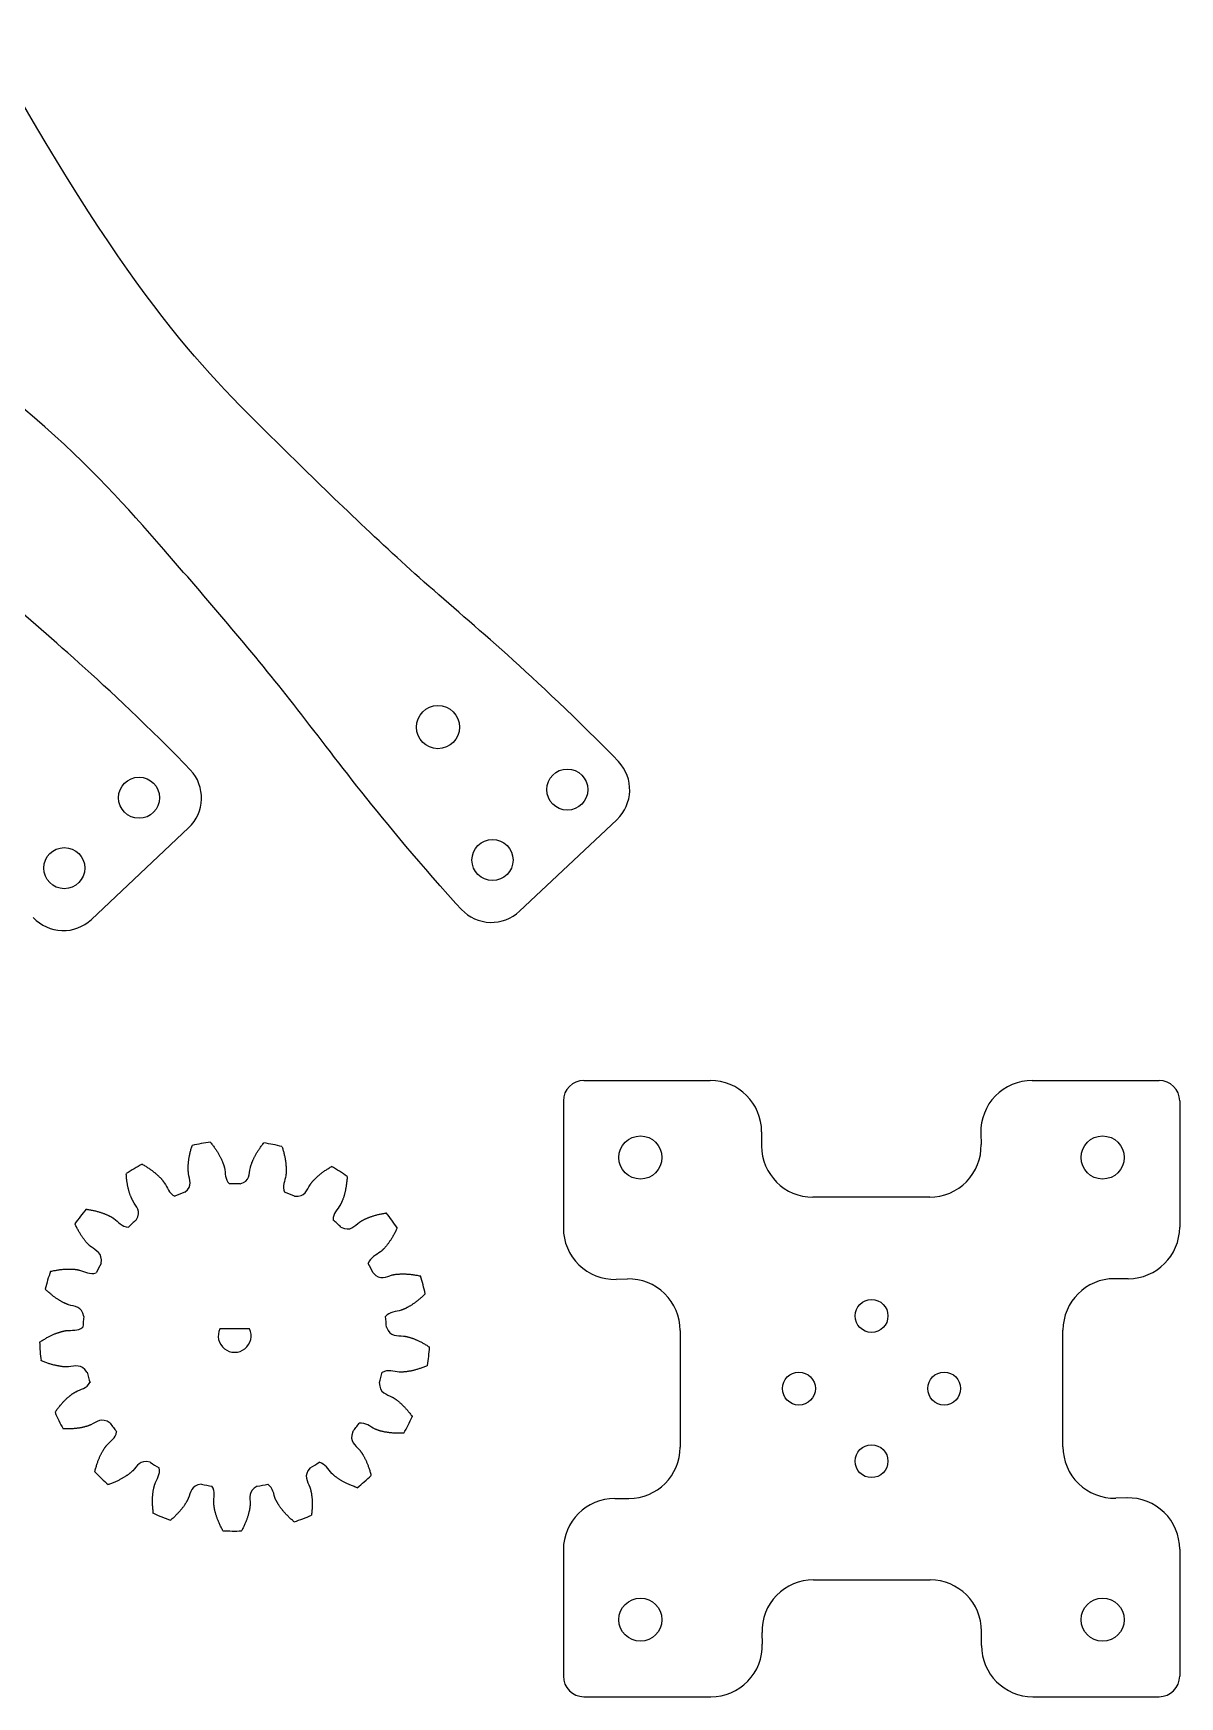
# Model space of a CAD drawing. Header units: millimetres. Extents: x -30 to 306, y -14 to 353.
# Drawn here: x 128.2 to 239.8, y -14.4 to 147.5 of the extents above; entities that cross this region are included whole.
import ezdxf

# ---------------------------------------------------------------- set-up
doc = ezdxf.new("R2010")
doc.units = ezdxf.units.MM

msp = doc.modelspace()

# ---------------------------------------------------------------- linework, layer by layer
at = {"color": 7, "linetype": 'Continuous', "lineweight": 25}
for p, q in [((143.52, 75.8), (142.96, 76.4)), ((185.21, 76.6), (184.65, 77.2)), ((133.89, 61.24), (143.35, 70.15)), ((175.57, 62.03), (185.04, 70.94)), ((169.92, 62.21), (169.36, 62.8)), ((181.84, 45.56), (194.14, 45.56)), ((225.48, 45.56), (237.84, 45.56)), ((179.84, 43.56), (179.84, 31.19)), ((239.84, 43.56), (239.84, 31.26)), ((199.14, 40.56), (199.14, 39.19)), ((220.48, 40.43), (220.51, 39.32)), ((215.51, 34.19), (204.14, 34.19)), ((184.97, 26.2), (186.08, 26.23)), ((234.84, 26.26), (233.48, 26.26)), ((149.28, 21.39), (146.4, 21.39)), ((191.21, 21.23), (191.21, 9.86)), ((228.48, 9.89), (228.48, 21.26)), ((234.72, 4.92), (233.61, 4.89)), ((184.84, 4.86), (186.21, 4.86)), ((179.84, -0.14), (179.84, -12.44)), ((239.84, -0.08), (239.84, -12.44)), ((204.18, -3.07), (215.55, -3.07)), ((220.55, -9.44), (220.55, -8.07)), ((199.21, -9.31), (199.18, -8.2)), ((181.84, -14.44), (194.21, -14.44)), ((225.55, -14.44), (237.84, -14.44))]:
    msp.add_line(p, q, dxfattribs=at)
for centre, radius in [((167.63, 79.96), 2.1), ((138.53, 73.08), 2), ((180.22, 73.88), 2), ((131.25, 66.23), 2), ((172.94, 67.02), 2), ((187.34, 38.06), 2.1), ((232.34, 38.06), 2.1), ((209.84, 22.63), 1.6), ((202.77, 15.56), 1.6), ((216.91, 15.56), 1.6), ((209.84, 8.49), 1.6), ((187.34, -6.94), 2.1), ((232.34, -6.94), 2.1)]:
    msp.add_circle(centre, radius, dxfattribs=at)
for centre, radius, start, end in [((182.3, 73.86), 4, 313.2643, 43.2643), ((140.61, 73.06), 4, 313.2643, 43.2643), ((172.83, 64.95), 4, 223.2643, 313.2643), ((131.15, 64.15), 4, 223.2643, 313.2643), ((181.84, 43.56), 2, 90, 180), ((194.14, 40.56), 5, 0, 90), ((225.48, 40.56), 5, 90, 181.4786), ((237.84, 43.56), 2, 0, 90), ((147.84, 20.69), 19, 97.1515, 102.5789), ((147.84, 20.69), 19, 75.975, 81.4025), ((204.14, 39.19), 5, 180, 270), ((215.51, 39.19), 5, 270, 1.4786), ((147.84, 20.69), 19, 118.328, 123.7554), ((147.84, 20.69), 19, 54.7986, 60.226), ((147.84, 20.69), 14.8, 109.1627, 113.1903), ((147.84, 20.69), 14.8, 87.9862, 92.0138), ((147.84, 20.69), 14.8, 66.8097, 70.8373), ((147.84, 20.69), 19, 139.5044, 144.9319), ((147.84, 20.69), 19, 33.6221, 39.0495), ((147.84, 20.69), 14.8, 130.3391, 134.3668), ((147.84, 20.69), 14.8, 45.6332, 49.6609), ((184.84, 31.19), 5, 180, 271.4786), ((234.84, 31.26), 5, 270, 0), ((147.84, 20.69), 14.8, 151.5156, 155.5432), ((147.84, 20.69), 14.8, 24.4568, 28.4844), ((147.84, 20.69), 19, 160.6809, 166.1084), ((147.84, 20.69), 19, 12.4456, 17.8731), ((186.21, 21.23), 5, 0, 91.4786), ((233.48, 21.26), 5, 90, 180), ((147.84, 20.69), 14.8, 172.6921, 176.7197), ((147.84, 20.69), 1.6, 154.0555, 25.9445), ((147.84, 20.69), 14.8, 3.2803, 7.3079), ((147.84, 20.69), 19, 181.8574, 187.2848), ((147.84, 20.69), 19, 351.2692, 356.6966), ((147.84, 20.69), 14.8, 193.8685, 197.8962), ((147.84, 20.69), 14.8, 342.1038, 346.1315), ((147.84, 20.69), 19, 203.0339, 208.4613), ((147.84, 20.69), 14.8, 215.045, 219.0726), ((147.84, 20.69), 14.8, 320.9274, 324.955), ((147.84, 20.69), 19, 330.0927, 335.5201), ((186.21, 9.86), 5, 270, 0), ((233.48, 9.89), 5, 180, 271.4786), ((147.84, 20.69), 14.8, 236.2215, 240.2491), ((147.84, 20.69), 14.8, 299.7509, 303.7785), ((147.84, 20.69), 19, 224.2103, 229.6378), ((147.84, 20.69), 19, 308.9162, 314.3436), ((147.84, 20.69), 14.8, 257.398, 261.4256), ((147.84, 20.69), 14.8, 278.5744, 282.602), ((234.84, -0.08), 5, 0, 91.4786), ((147.84, 20.69), 19, 245.3868, 250.8142), ((184.84, -0.14), 5, 90, 180), ((147.84, 20.69), 19, 266.5633, 271.9907), ((147.84, 20.69), 19, 287.7397, 293.1672), ((204.18, -8.07), 5, 90, 181.4786), ((215.55, -8.07), 5, 0, 90), ((194.21, -9.44), 5, 270, 1.4786), ((225.55, -9.44), 5, 180, 270), ((181.84, -12.44), 2, 180, 270), ((237.84, -12.44), 2, 270, 0)]:
    msp.add_arc(centre, radius, start, end, dxfattribs=at)
for points, knots in [([(184.65, 77.2), (175.81, 86.1), (166.52, 93.44), (148.07, 111.42), (137.29, 122.25), (123.34, 147.51)], [0, 0, 0, 0, 0.28749, 0.5464, 1, 1, 1, 1]), ([(142.96, 76.4), (134.13, 85.3), (124.84, 92.65), (106.38, 110.62), (95.6, 121.46), (81.65, 146.72)], [0, 0, 0, 0, 0.28749, 0.5464, 1, 1, 1, 1]), ([(169.36, 62.8), (161.01, 72.16), (154.24, 81.88), (137.41, 101.39), (127.25, 112.81), (102.88, 128.26)], [0, 0, 0, 0, 0.28749, 0.5464, 1, 1, 1, 1]), ([(142.98, 34.67), (143.81, 35.31), (143.43, 35.91), (143.34, 36.56), (143.33, 36.62), (143.33, 36.68), (143.32, 36.74), (143.32, 36.82), (143.31, 36.9), (143.31, 36.98), (143.31, 37.08), (143.31, 37.17), (143.32, 37.28), (143.33, 37.39), (143.33, 37.51), (143.35, 37.63), (143.36, 37.76), (143.38, 37.9), (143.4, 38.04), (143.43, 38.19), (143.46, 38.34), (143.5, 38.5), (143.54, 38.67), (143.58, 38.84), (143.63, 39.01), (143.67, 39.14), (143.7, 39.22), (143.7, 39.23)], [0, 0, 0, 0, 0.200836, 0.2059468, 0.2117389, 0.2182125, 0.2253675, 0.2332039, 0.2417218, 0.2509211, 0.2608018, 0.2713639, 0.2826075, 0.2945325, 0.307139, 0.3204268, 0.3343961, 0.3490468, 0.364379, 0.3803926, 0.3970876, 0.414464, 0.4325219, 0.4512612, 0.4706819, 0.490784, 0.4955055, 0.4955055, 0.4955055, 0.4955055]), ([(145.47, 39.54), (145.5, 39.51), (145.57, 39.42), (145.67, 39.29), (145.78, 39.15), (145.88, 39.01), (145.98, 38.87), (146.07, 38.73), (146.15, 38.6), (146.23, 38.47), (146.31, 38.35), (146.37, 38.23), (146.43, 38.11), (146.49, 38), (146.54, 37.89), (146.59, 37.79), (146.63, 37.7), (146.67, 37.6), (146.7, 37.52), (146.73, 37.44), (146.76, 37.36), (146.78, 37.29), (146.8, 37.23), (146.81, 37.17), (146.83, 37.12), (146.96, 36.54), (146.87, 35.94), (147.32, 35.48)], [0.5136791, 0.5136791, 0.5136791, 0.5136791, 0.5276248, 0.5479691, 0.5676237, 0.5865888, 0.6048641, 0.6224499, 0.6393459, 0.6555524, 0.6710692, 0.6858964, 0.700034, 0.7134819, 0.7262401, 0.7383088, 0.7496878, 0.7603771, 0.7703769, 0.779687, 0.7883074, 0.7962382, 0.8034794, 0.810031, 0.8158929, 0.8210652, 1, 1, 1, 1]), ([(148.36, 35.48), (149.37, 35.78), (149.23, 36.47), (149.38, 37.12), (149.39, 37.17), (149.41, 37.23), (149.43, 37.29), (149.45, 37.36), (149.48, 37.44), (149.51, 37.52), (149.54, 37.6), (149.58, 37.7), (149.62, 37.79), (149.66, 37.89), (149.72, 38), (149.77, 38.11), (149.83, 38.23), (149.9, 38.35), (149.97, 38.47), (150.05, 38.6), (150.13, 38.73), (150.23, 38.87), (150.32, 39.01), (150.42, 39.15), (150.53, 39.29), (150.62, 39.4), (150.67, 39.46), (150.68, 39.47)], [0, 0, 0, 0, 0.200836, 0.2059468, 0.2117389, 0.2182125, 0.2253675, 0.2332039, 0.2417218, 0.2509211, 0.2608018, 0.2713639, 0.2826075, 0.2945325, 0.307139, 0.3204268, 0.3343961, 0.3490468, 0.364379, 0.3803926, 0.3970876, 0.414464, 0.4325219, 0.4512612, 0.4706819, 0.490784, 0.4955055, 0.4955055, 0.4955055, 0.4955055]), ([(152.44, 39.12), (152.46, 39.08), (152.49, 38.98), (152.54, 38.82), (152.59, 38.65), (152.63, 38.48), (152.67, 38.31), (152.71, 38.15), (152.74, 38), (152.77, 37.85), (152.79, 37.71), (152.81, 37.57), (152.82, 37.44), (152.83, 37.32), (152.84, 37.2), (152.85, 37.09), (152.85, 36.98), (152.86, 36.88), (152.86, 36.79), (152.85, 36.71), (152.85, 36.63), (152.85, 36.55), (152.84, 36.49), (152.84, 36.43), (152.83, 36.37), (152.75, 35.79), (152.44, 35.26), (152.7, 34.67)], [0.5136791, 0.5136791, 0.5136791, 0.5136791, 0.5276248, 0.5479691, 0.5676237, 0.5865888, 0.6048641, 0.6224499, 0.6393459, 0.6555524, 0.6710692, 0.6858964, 0.700034, 0.7134819, 0.7262401, 0.7383088, 0.7496878, 0.7603771, 0.7703769, 0.779687, 0.7883074, 0.7962382, 0.8034794, 0.810031, 0.8158929, 0.8210652, 1, 1, 1, 1]), ([(138.82, 37.41), (138.86, 37.39), (138.95, 37.34), (139.1, 37.25), (139.25, 37.16), (139.4, 37.06), (139.54, 36.97), (139.67, 36.87), (139.8, 36.78), (139.92, 36.69), (140.03, 36.6), (140.14, 36.51), (140.23, 36.43), (140.33, 36.34), (140.41, 36.26), (140.49, 36.19), (140.57, 36.11), (140.64, 36.04), (140.7, 35.97), (140.75, 35.9), (140.81, 35.84), (140.85, 35.79), (140.89, 35.73), (140.93, 35.68), (140.96, 35.64), (141.29, 35.16), (141.42, 34.56), (142.01, 34.29)], [0.5136791, 0.5136791, 0.5136791, 0.5136791, 0.5276248, 0.5479691, 0.5676237, 0.5865888, 0.6048641, 0.6224499, 0.6393459, 0.6555524, 0.6710692, 0.6858964, 0.700034, 0.7134819, 0.7262401, 0.7383088, 0.7496878, 0.7603771, 0.7703769, 0.779687, 0.7883074, 0.7962382, 0.8034794, 0.810031, 0.8158929, 0.8210652, 1, 1, 1, 1]), ([(138.26, 31.97), (138.8, 32.87), (138.23, 33.29), (137.91, 33.87), (137.88, 33.91), (137.86, 33.97), (137.83, 34.03), (137.8, 34.1), (137.77, 34.17), (137.73, 34.25), (137.7, 34.33), (137.66, 34.43), (137.63, 34.53), (137.6, 34.63), (137.56, 34.75), (137.53, 34.87), (137.5, 34.99), (137.46, 35.13), (137.43, 35.27), (137.41, 35.42), (137.38, 35.57), (137.35, 35.73), (137.33, 35.9), (137.31, 36.07), (137.3, 36.25), (137.29, 36.39), (137.28, 36.47), (137.28, 36.48)], [0, 0, 0, 0, 0.200836, 0.2059468, 0.2117389, 0.2182125, 0.2253675, 0.2332039, 0.2417218, 0.2509211, 0.2608018, 0.2713639, 0.2826075, 0.2945325, 0.307139, 0.3204268, 0.3343961, 0.3490468, 0.364379, 0.3803926, 0.3970876, 0.414464, 0.4325219, 0.4512612, 0.4706819, 0.490784, 0.4955055, 0.4955055, 0.4955055, 0.4955055]), ([(153.67, 34.29), (154.72, 34.21), (154.84, 34.9), (155.21, 35.45), (155.24, 35.49), (155.28, 35.54), (155.32, 35.6), (155.36, 35.65), (155.42, 35.71), (155.47, 35.78), (155.53, 35.85), (155.6, 35.92), (155.68, 35.99), (155.76, 36.07), (155.84, 36.15), (155.94, 36.24), (156.03, 36.32), (156.14, 36.41), (156.25, 36.5), (156.37, 36.59), (156.5, 36.68), (156.63, 36.78), (156.77, 36.87), (156.92, 36.97), (157.07, 37.06), (157.19, 37.13), (157.26, 37.17), (157.27, 37.18)], [0, 0, 0, 0, 0.200836, 0.2059468, 0.2117389, 0.2182125, 0.2253675, 0.2332039, 0.2417218, 0.2509211, 0.2608018, 0.2713639, 0.2826075, 0.2945325, 0.307139, 0.3204268, 0.3343961, 0.3490468, 0.364379, 0.3803926, 0.3970876, 0.414464, 0.4325219, 0.4512612, 0.4706819, 0.490784, 0.4955055, 0.4955055, 0.4955055, 0.4955055]), ([(158.79, 36.21), (158.79, 36.17), (158.78, 36.06), (158.77, 35.9), (158.75, 35.72), (158.73, 35.54), (158.71, 35.37), (158.69, 35.21), (158.66, 35.06), (158.63, 34.91), (158.6, 34.77), (158.57, 34.64), (158.54, 34.51), (158.51, 34.39), (158.47, 34.28), (158.44, 34.17), (158.4, 34.07), (158.37, 33.98), (158.34, 33.89), (158.3, 33.81), (158.27, 33.74), (158.24, 33.67), (158.21, 33.61), (158.18, 33.56), (158.16, 33.51), (157.87, 33), (157.4, 32.62), (157.42, 31.97)], [0.5136791, 0.5136791, 0.5136791, 0.5136791, 0.5276248, 0.5479691, 0.5676237, 0.5865888, 0.6048641, 0.6224499, 0.6393459, 0.6555524, 0.6710692, 0.6858964, 0.700034, 0.7134819, 0.7262401, 0.7383088, 0.7496878, 0.7603771, 0.7703769, 0.779687, 0.7883074, 0.7962382, 0.8034794, 0.810031, 0.8158929, 0.8210652, 1, 1, 1, 1]), ([(133.39, 33.03), (133.43, 33.02), (133.54, 33), (133.7, 32.98), (133.88, 32.94), (134.05, 32.91), (134.22, 32.87), (134.38, 32.83), (134.53, 32.79), (134.67, 32.75), (134.81, 32.71), (134.94, 32.66), (135.06, 32.62), (135.18, 32.57), (135.29, 32.53), (135.39, 32.49), (135.49, 32.44), (135.58, 32.4), (135.66, 32.36), (135.74, 32.32), (135.81, 32.28), (135.87, 32.24), (135.93, 32.21), (135.98, 32.18), (136.02, 32.15), (136.51, 31.81), (136.84, 31.31), (137.49, 31.27)], [0.5136791, 0.5136791, 0.5136791, 0.5136791, 0.5276248, 0.5479691, 0.5676237, 0.5865888, 0.6048641, 0.6224499, 0.6393459, 0.6555524, 0.6710692, 0.6858964, 0.700034, 0.7134819, 0.7262401, 0.7383088, 0.7496878, 0.7603771, 0.7703769, 0.779687, 0.7883074, 0.7962382, 0.8034794, 0.810031, 0.8158929, 0.8210652, 1, 1, 1, 1]), ([(158.19, 31.27), (159.14, 30.81), (159.5, 31.41), (160.04, 31.79), (160.09, 31.82), (160.14, 31.85), (160.2, 31.89), (160.26, 31.92), (160.33, 31.96), (160.41, 32), (160.49, 32.04), (160.58, 32.09), (160.68, 32.13), (160.78, 32.17), (160.89, 32.22), (161.01, 32.26), (161.13, 32.31), (161.26, 32.35), (161.4, 32.39), (161.54, 32.43), (161.69, 32.48), (161.85, 32.51), (162.01, 32.55), (162.19, 32.59), (162.37, 32.62), (162.5, 32.64), (162.58, 32.66), (162.59, 32.66)], [0, 0, 0, 0, 0.200836, 0.2059468, 0.2117389, 0.2182125, 0.2253675, 0.2332039, 0.2417218, 0.2509211, 0.2608018, 0.2713639, 0.2826075, 0.2945325, 0.307139, 0.3204268, 0.3343961, 0.3490468, 0.364379, 0.3803926, 0.3970876, 0.414464, 0.4325219, 0.4512612, 0.4706819, 0.490784, 0.4955055, 0.4955055, 0.4955055, 0.4955055]), ([(134.83, 27.75), (135.01, 28.79), (134.33, 28.97), (133.82, 29.39), (133.78, 29.42), (133.73, 29.47), (133.68, 29.51), (133.63, 29.56), (133.58, 29.62), (133.52, 29.68), (133.45, 29.75), (133.39, 29.82), (133.32, 29.9), (133.25, 29.99), (133.18, 30.09), (133.1, 30.19), (133.03, 30.29), (132.95, 30.4), (132.87, 30.53), (132.79, 30.65), (132.71, 30.79), (132.63, 30.93), (132.55, 31.08), (132.47, 31.23), (132.38, 31.4), (132.33, 31.52), (132.29, 31.59), (132.29, 31.6)], [0, 0, 0, 0, 0.200836, 0.2059468, 0.2117389, 0.2182125, 0.2253675, 0.2332039, 0.2417218, 0.2509211, 0.2608018, 0.2713639, 0.2826075, 0.2945325, 0.307139, 0.3204268, 0.3343961, 0.3490468, 0.364379, 0.3803926, 0.3970876, 0.414464, 0.4325219, 0.4512612, 0.4706819, 0.490784, 0.4955055, 0.4955055, 0.4955055, 0.4955055]), ([(163.66, 31.21), (163.64, 31.17), (163.6, 31.07), (163.53, 30.92), (163.45, 30.76), (163.37, 30.6), (163.28, 30.45), (163.2, 30.31), (163.12, 30.18), (163.04, 30.05), (162.96, 29.93), (162.89, 29.82), (162.81, 29.71), (162.73, 29.61), (162.66, 29.52), (162.59, 29.43), (162.52, 29.35), (162.46, 29.28), (162.4, 29.21), (162.34, 29.15), (162.28, 29.09), (162.23, 29.04), (162.18, 28.99), (162.13, 28.95), (162.09, 28.92), (161.64, 28.54), (161.06, 28.36), (160.85, 27.75)], [0.5136791, 0.5136791, 0.5136791, 0.5136791, 0.5276248, 0.5479691, 0.5676237, 0.5865888, 0.6048641, 0.6224499, 0.6393459, 0.6555524, 0.6710692, 0.6858964, 0.700034, 0.7134819, 0.7262401, 0.7383088, 0.7496878, 0.7603771, 0.7703769, 0.779687, 0.7883074, 0.7962382, 0.8034794, 0.810031, 0.8158929, 0.8210652, 1, 1, 1, 1]), ([(129.91, 26.97), (129.95, 26.98), (130.05, 27.01), (130.22, 27.04), (130.4, 27.07), (130.57, 27.1), (130.74, 27.13), (130.9, 27.15), (131.05, 27.17), (131.2, 27.18), (131.35, 27.19), (131.48, 27.19), (131.61, 27.2), (131.74, 27.2), (131.86, 27.2), (131.97, 27.19), (132.07, 27.19), (132.17, 27.18), (132.27, 27.17), (132.35, 27.16), (132.43, 27.15), (132.5, 27.14), (132.57, 27.13), (132.63, 27.12), (132.68, 27.1), (133.25, 26.97), (133.75, 26.62), (134.37, 26.82)], [0.5136791, 0.5136791, 0.5136791, 0.5136791, 0.5276248, 0.5479691, 0.5676237, 0.5865888, 0.6048641, 0.6224499, 0.6393459, 0.6555524, 0.6710692, 0.6858964, 0.700034, 0.7134819, 0.7262401, 0.7383088, 0.7496878, 0.7603771, 0.7703769, 0.779687, 0.7883074, 0.7962382, 0.8034794, 0.810031, 0.8158929, 0.8210652, 1, 1, 1, 1]), ([(161.31, 26.82), (162.03, 26.04), (162.59, 26.48), (163.23, 26.63), (163.28, 26.64), (163.34, 26.65), (163.41, 26.67), (163.48, 26.68), (163.56, 26.69), (163.65, 26.7), (163.74, 26.71), (163.84, 26.71), (163.94, 26.72), (164.05, 26.72), (164.17, 26.72), (164.3, 26.72), (164.43, 26.72), (164.57, 26.71), (164.71, 26.7), (164.86, 26.69), (165.01, 26.68), (165.18, 26.65), (165.34, 26.63), (165.52, 26.6), (165.7, 26.57), (165.83, 26.54), (165.91, 26.52), (165.92, 26.52)], [0, 0, 0, 0, 0.200836, 0.2059468, 0.2117389, 0.2182125, 0.2253675, 0.2332039, 0.2417218, 0.2509211, 0.2608018, 0.2713639, 0.2826075, 0.2945325, 0.307139, 0.3204268, 0.3343961, 0.3490468, 0.364379, 0.3803926, 0.3970876, 0.414464, 0.4325219, 0.4512612, 0.4706819, 0.490784, 0.4955055, 0.4955055, 0.4955055, 0.4955055]), ([(133.16, 22.57), (132.95, 23.6), (132.25, 23.53), (131.62, 23.74), (131.57, 23.76), (131.52, 23.78), (131.45, 23.8), (131.39, 23.83), (131.31, 23.86), (131.23, 23.9), (131.15, 23.94), (131.06, 23.99), (130.97, 24.04), (130.87, 24.09), (130.77, 24.15), (130.67, 24.22), (130.56, 24.29), (130.44, 24.37), (130.33, 24.45), (130.21, 24.54), (130.08, 24.64), (129.96, 24.74), (129.83, 24.85), (129.69, 24.97), (129.56, 25.09), (129.46, 25.19), (129.4, 25.24), (129.39, 25.25)], [0, 0, 0, 0, 0.200836, 0.2059468, 0.2117389, 0.2182125, 0.2253675, 0.2332039, 0.2417218, 0.2509211, 0.2608018, 0.2713639, 0.2826075, 0.2945325, 0.307139, 0.3204268, 0.3343961, 0.3490468, 0.364379, 0.3803926, 0.3970876, 0.414464, 0.4325219, 0.4512612, 0.4706819, 0.490784, 0.4955055, 0.4955055, 0.4955055, 0.4955055]), ([(166.39, 24.78), (166.36, 24.75), (166.29, 24.68), (166.16, 24.56), (166.03, 24.44), (165.9, 24.32), (165.77, 24.22), (165.64, 24.11), (165.52, 24.02), (165.4, 23.93), (165.28, 23.84), (165.17, 23.77), (165.06, 23.69), (164.95, 23.63), (164.85, 23.57), (164.75, 23.51), (164.66, 23.46), (164.57, 23.42), (164.49, 23.37), (164.41, 23.34), (164.34, 23.3), (164.27, 23.28), (164.21, 23.25), (164.15, 23.23), (164.1, 23.21), (163.55, 23.03), (162.94, 23.06), (162.52, 22.57)], [0.5136791, 0.5136791, 0.5136791, 0.5136791, 0.5276248, 0.5479691, 0.5676237, 0.5865888, 0.6048641, 0.6224499, 0.6393459, 0.6555524, 0.6710692, 0.6858964, 0.700034, 0.7134819, 0.7262401, 0.7383088, 0.7496878, 0.7603771, 0.7703769, 0.779687, 0.7883074, 0.7962382, 0.8034794, 0.810031, 0.8158929, 0.8210652, 1, 1, 1, 1]), ([(128.85, 20.07), (128.88, 20.1), (128.97, 20.16), (129.11, 20.25), (129.27, 20.34), (129.42, 20.43), (129.56, 20.52), (129.71, 20.59), (129.85, 20.66), (129.98, 20.73), (130.11, 20.79), (130.24, 20.85), (130.36, 20.9), (130.47, 20.94), (130.59, 20.98), (130.69, 21.02), (130.79, 21.05), (130.89, 21.08), (130.98, 21.11), (131.06, 21.13), (131.14, 21.15), (131.21, 21.16), (131.27, 21.18), (131.33, 21.19), (131.39, 21.2), (131.97, 21.28), (132.56, 21.13), (133.06, 21.53)], [0.5136791, 0.5136791, 0.5136791, 0.5136791, 0.5276248, 0.5479691, 0.5676237, 0.5865888, 0.6048641, 0.6224499, 0.6393459, 0.6555524, 0.6710692, 0.6858964, 0.700034, 0.7134819, 0.7262401, 0.7383088, 0.7496878, 0.7603771, 0.7703769, 0.779687, 0.7883074, 0.7962382, 0.8034794, 0.810031, 0.8158929, 0.8210652, 1, 1, 1, 1]), ([(162.62, 21.53), (163.01, 20.56), (163.68, 20.76), (164.34, 20.67), (164.39, 20.66), (164.45, 20.65), (164.52, 20.64), (164.59, 20.62), (164.67, 20.6), (164.75, 20.58), (164.84, 20.56), (164.93, 20.53), (165.03, 20.49), (165.14, 20.46), (165.25, 20.42), (165.37, 20.37), (165.49, 20.32), (165.61, 20.26), (165.74, 20.2), (165.88, 20.14), (166.02, 20.07), (166.16, 19.99), (166.31, 19.91), (166.46, 19.82), (166.61, 19.72), (166.73, 19.64), (166.79, 19.6), (166.81, 19.59)], [0, 0, 0, 0, 0.200836, 0.2059468, 0.2117389, 0.2182125, 0.2253675, 0.2332039, 0.2417218, 0.2509211, 0.2608018, 0.2713639, 0.2826075, 0.2945325, 0.307139, 0.3204268, 0.3343961, 0.3490468, 0.364379, 0.3803926, 0.3970876, 0.414464, 0.4325219, 0.4512612, 0.4706819, 0.490784, 0.4955055, 0.4955055, 0.4955055, 0.4955055]), ([(133.47, 17.14), (132.9, 18.03), (132.28, 17.71), (131.62, 17.67), (131.56, 17.67), (131.5, 17.67), (131.43, 17.67), (131.36, 17.68), (131.28, 17.68), (131.2, 17.69), (131.1, 17.69), (131, 17.7), (130.9, 17.72), (130.79, 17.74), (130.67, 17.76), (130.55, 17.78), (130.42, 17.81), (130.29, 17.84), (130.15, 17.87), (130, 17.91), (129.85, 17.96), (129.7, 18.01), (129.54, 18.06), (129.37, 18.12), (129.2, 18.19), (129.08, 18.24), (129.01, 18.27), (128.99, 18.28)], [0, 0, 0, 0, 0.200836, 0.2059468, 0.2117389, 0.2182125, 0.2253675, 0.2332039, 0.2417218, 0.2509211, 0.2608018, 0.2713639, 0.2826075, 0.2945325, 0.307139, 0.3204268, 0.3343961, 0.3490468, 0.364379, 0.3803926, 0.3970876, 0.414464, 0.4325219, 0.4512612, 0.4706819, 0.490784, 0.4955055, 0.4955055, 0.4955055, 0.4955055]), ([(166.62, 17.8), (166.58, 17.79), (166.48, 17.74), (166.33, 17.68), (166.16, 17.62), (165.99, 17.55), (165.83, 17.5), (165.68, 17.45), (165.53, 17.41), (165.38, 17.36), (165.24, 17.33), (165.11, 17.3), (164.98, 17.27), (164.86, 17.25), (164.74, 17.23), (164.63, 17.21), (164.53, 17.2), (164.43, 17.19), (164.34, 17.18), (164.25, 17.17), (164.17, 17.17), (164.1, 17.16), (164.03, 17.16), (163.97, 17.16), (163.92, 17.17), (163.33, 17.19), (162.78, 17.45), (162.21, 17.14)], [0.5136791, 0.5136791, 0.5136791, 0.5136791, 0.5276248, 0.5479691, 0.5676237, 0.5865888, 0.6048641, 0.6224499, 0.6393459, 0.6555524, 0.6710692, 0.6858964, 0.700034, 0.7134819, 0.7262401, 0.7383088, 0.7496878, 0.7603771, 0.7703769, 0.779687, 0.7883074, 0.7962382, 0.8034794, 0.810031, 0.8158929, 0.8210652, 1, 1, 1, 1]), ([(130.35, 13.25), (130.38, 13.29), (130.44, 13.38), (130.54, 13.51), (130.65, 13.66), (130.75, 13.79), (130.86, 13.93), (130.97, 14.05), (131.07, 14.17), (131.17, 14.28), (131.27, 14.38), (131.37, 14.48), (131.46, 14.57), (131.56, 14.65), (131.64, 14.73), (131.73, 14.8), (131.81, 14.87), (131.89, 14.93), (131.96, 14.99), (132.03, 15.04), (132.1, 15.08), (132.16, 15.12), (132.22, 15.16), (132.27, 15.19), (132.32, 15.22), (132.83, 15.5), (133.43, 15.58), (133.75, 16.14)], [0.5136791, 0.5136791, 0.5136791, 0.5136791, 0.5276248, 0.5479691, 0.5676237, 0.5865888, 0.6048641, 0.6224499, 0.6393459, 0.6555524, 0.6710692, 0.6858964, 0.700034, 0.7134819, 0.7262401, 0.7383088, 0.7496878, 0.7603771, 0.7703769, 0.779687, 0.7883074, 0.7962382, 0.8034794, 0.810031, 0.8158929, 0.8210652, 1, 1, 1, 1]), ([(161.92, 16.14), (161.94, 15.09), (162.64, 15.03), (163.22, 14.71), (163.26, 14.68), (163.32, 14.65), (163.37, 14.62), (163.43, 14.57), (163.5, 14.53), (163.57, 14.48), (163.64, 14.42), (163.72, 14.36), (163.8, 14.3), (163.89, 14.22), (163.98, 14.14), (164.07, 14.06), (164.16, 13.97), (164.26, 13.87), (164.36, 13.77), (164.46, 13.66), (164.57, 13.54), (164.67, 13.42), (164.78, 13.29), (164.89, 13.15), (165, 13), (165.08, 12.89), (165.12, 12.83), (165.13, 12.81)], [0, 0, 0, 0, 0.200836, 0.2059468, 0.2117389, 0.2182125, 0.2253675, 0.2332039, 0.2417218, 0.2509211, 0.2608018, 0.2713639, 0.2826075, 0.2945325, 0.307139, 0.3204268, 0.3343961, 0.3490468, 0.364379, 0.3803926, 0.3970876, 0.414464, 0.4325219, 0.4512612, 0.4706819, 0.490784, 0.4955055, 0.4955055, 0.4955055, 0.4955055]), ([(135.72, 12.19), (134.87, 12.81), (134.41, 12.29), (133.8, 12.02), (133.75, 12), (133.69, 11.97), (133.63, 11.95), (133.56, 11.93), (133.49, 11.9), (133.4, 11.88), (133.31, 11.85), (133.22, 11.83), (133.12, 11.8), (133.01, 11.78), (132.89, 11.75), (132.77, 11.73), (132.64, 11.71), (132.5, 11.69), (132.36, 11.67), (132.21, 11.66), (132.05, 11.65), (131.89, 11.64), (131.72, 11.63), (131.55, 11.63), (131.37, 11.63), (131.23, 11.63), (131.15, 11.63), (131.13, 11.63)], [0, 0, 0, 0, 0.200836, 0.2059468, 0.2117389, 0.2182125, 0.2253675, 0.2332039, 0.2417218, 0.2509211, 0.2608018, 0.2713639, 0.2826075, 0.2945325, 0.307139, 0.3204268, 0.3343961, 0.3490468, 0.364379, 0.3803926, 0.3970876, 0.414464, 0.4325219, 0.4512612, 0.4706819, 0.490784, 0.4955055, 0.4955055, 0.4955055, 0.4955055]), ([(134.22, 7.44), (134.23, 7.48), (134.25, 7.58), (134.3, 7.75), (134.35, 7.92), (134.4, 8.09), (134.45, 8.25), (134.5, 8.4), (134.56, 8.55), (134.61, 8.69), (134.67, 8.82), (134.72, 8.95), (134.78, 9.07), (134.83, 9.18), (134.89, 9.28), (134.94, 9.38), (134.99, 9.47), (135.05, 9.56), (135.09, 9.64), (135.14, 9.71), (135.19, 9.78), (135.23, 9.84), (135.27, 9.89), (135.31, 9.94), (135.34, 9.98), (135.72, 10.43), (136.25, 10.72), (136.35, 11.36)], [0.5136791, 0.5136791, 0.5136791, 0.5136791, 0.5276248, 0.5479691, 0.5676237, 0.5865888, 0.6048641, 0.6224499, 0.6393459, 0.6555524, 0.6710692, 0.6858964, 0.700034, 0.7134819, 0.7262401, 0.7383088, 0.7496878, 0.7603771, 0.7703769, 0.779687, 0.7883074, 0.7962382, 0.8034794, 0.810031, 0.8158929, 0.8210652, 1, 1, 1, 1]), ([(159.33, 11.36), (158.96, 10.37), (159.59, 10.07), (160.02, 9.56), (160.05, 9.52), (160.09, 9.47), (160.13, 9.41), (160.17, 9.35), (160.22, 9.29), (160.26, 9.22), (160.31, 9.14), (160.36, 9.05), (160.42, 8.96), (160.47, 8.86), (160.52, 8.76), (160.58, 8.64), (160.63, 8.53), (160.69, 8.4), (160.74, 8.27), (160.8, 8.13), (160.85, 7.98), (160.91, 7.83), (160.96, 7.67), (161.01, 7.5), (161.06, 7.32), (161.1, 7.19), (161.11, 7.11), (161.12, 7.1)], [0, 0, 0, 0, 0.200836, 0.2059468, 0.2117389, 0.2182125, 0.2253675, 0.2332039, 0.2417218, 0.2509211, 0.2608018, 0.2713639, 0.2826075, 0.2945325, 0.307139, 0.3204268, 0.3343961, 0.3490468, 0.364379, 0.3803926, 0.3970876, 0.414464, 0.4325219, 0.4512612, 0.4706819, 0.490784, 0.4955055, 0.4955055, 0.4955055, 0.4955055]), ([(164.31, 11.21), (164.27, 11.21), (164.16, 11.21), (163.99, 11.21), (163.81, 11.2), (163.63, 11.21), (163.47, 11.21), (163.3, 11.22), (163.15, 11.24), (163, 11.25), (162.85, 11.27), (162.72, 11.29), (162.59, 11.31), (162.47, 11.33), (162.35, 11.35), (162.24, 11.38), (162.14, 11.4), (162.04, 11.43), (161.95, 11.45), (161.87, 11.48), (161.8, 11.5), (161.73, 11.53), (161.66, 11.55), (161.61, 11.57), (161.56, 11.6), (161.02, 11.83), (160.6, 12.27), (159.96, 12.19)], [0.5136791, 0.5136791, 0.5136791, 0.5136791, 0.5276248, 0.5479691, 0.5676237, 0.5865888, 0.6048641, 0.6224499, 0.6393459, 0.6555524, 0.6710692, 0.6858964, 0.700034, 0.7134819, 0.7262401, 0.7383088, 0.7496878, 0.7603771, 0.7703769, 0.779687, 0.7883074, 0.7962382, 0.8034794, 0.810031, 0.8158929, 0.8210652, 1, 1, 1, 1]), ([(139.61, 8.39), (138.59, 8.66), (138.35, 8), (137.88, 7.53), (137.84, 7.49), (137.8, 7.45), (137.75, 7.41), (137.69, 7.36), (137.63, 7.31), (137.56, 7.26), (137.49, 7.2), (137.41, 7.14), (137.32, 7.08), (137.23, 7.02), (137.13, 6.96), (137.02, 6.89), (136.91, 6.83), (136.79, 6.76), (136.66, 6.69), (136.53, 6.62), (136.39, 6.56), (136.24, 6.49), (136.08, 6.42), (135.92, 6.35), (135.75, 6.29), (135.62, 6.24), (135.55, 6.22), (135.53, 6.21)], [0, 0, 0, 0, 0.200836, 0.2059468, 0.2117389, 0.2182125, 0.2253675, 0.2332039, 0.2417218, 0.2509211, 0.2608018, 0.2713639, 0.2826075, 0.2945325, 0.307139, 0.3204268, 0.3343961, 0.3490468, 0.364379, 0.3803926, 0.3970876, 0.414464, 0.4325219, 0.4512612, 0.4706819, 0.490784, 0.4955055, 0.4955055, 0.4955055, 0.4955055]), ([(159.77, 5.9), (159.73, 5.92), (159.63, 5.95), (159.48, 6.01), (159.31, 6.08), (159.14, 6.14), (158.99, 6.21), (158.84, 6.28), (158.7, 6.34), (158.56, 6.41), (158.44, 6.48), (158.32, 6.55), (158.2, 6.61), (158.1, 6.68), (158, 6.74), (157.91, 6.8), (157.82, 6.86), (157.74, 6.92), (157.67, 6.98), (157.6, 7.03), (157.54, 7.08), (157.48, 7.13), (157.43, 7.18), (157.39, 7.22), (157.35, 7.25), (156.93, 7.67), (156.69, 8.23), (156.07, 8.39)], [0.5136791, 0.5136791, 0.5136791, 0.5136791, 0.5276248, 0.5479691, 0.5676237, 0.5865888, 0.6048641, 0.6224499, 0.6393459, 0.6555524, 0.6710692, 0.6858964, 0.700034, 0.7134819, 0.7262401, 0.7383088, 0.7496878, 0.7603771, 0.7703769, 0.779687, 0.7883074, 0.7962382, 0.8034794, 0.810031, 0.8158929, 0.8210652, 1, 1, 1, 1]), ([(139.92, 3.41), (139.92, 3.46), (139.91, 3.56), (139.89, 3.73), (139.87, 3.91), (139.86, 4.08), (139.85, 4.25), (139.84, 4.42), (139.84, 4.57), (139.84, 4.72), (139.84, 4.87), (139.85, 5), (139.86, 5.13), (139.87, 5.26), (139.88, 5.38), (139.9, 5.49), (139.91, 5.59), (139.93, 5.69), (139.95, 5.78), (139.96, 5.86), (139.98, 5.94), (140, 6.01), (140.02, 6.08), (140.03, 6.14), (140.05, 6.19), (140.24, 6.74), (140.63, 7.21), (140.49, 7.84)], [0.5136791, 0.5136791, 0.5136791, 0.5136791, 0.5276248, 0.5479691, 0.5676237, 0.5865888, 0.6048641, 0.6224499, 0.6393459, 0.6555524, 0.6710692, 0.6858964, 0.700034, 0.7134819, 0.7262401, 0.7383088, 0.7496878, 0.7603771, 0.7703769, 0.779687, 0.7883074, 0.7962382, 0.8034794, 0.810031, 0.8158929, 0.8210652, 1, 1, 1, 1]), ([(155.18, 7.84), (154.48, 7.05), (154.96, 6.54), (155.18, 5.91), (155.19, 5.86), (155.21, 5.8), (155.23, 5.74), (155.24, 5.66), (155.26, 5.59), (155.28, 5.5), (155.3, 5.41), (155.31, 5.31), (155.33, 5.21), (155.34, 5.1), (155.36, 4.98), (155.37, 4.86), (155.38, 4.73), (155.38, 4.59), (155.39, 4.44), (155.39, 4.29), (155.38, 4.14), (155.38, 3.97), (155.37, 3.81), (155.36, 3.63), (155.34, 3.45), (155.32, 3.31), (155.31, 3.23), (155.31, 3.22)], [0, 0, 0, 0, 0.200836, 0.2059468, 0.2117389, 0.2182125, 0.2253675, 0.2332039, 0.2417218, 0.2509211, 0.2608018, 0.2713639, 0.2826075, 0.2945325, 0.307139, 0.3204268, 0.3343961, 0.3490468, 0.364379, 0.3803926, 0.3970876, 0.414464, 0.4325219, 0.4512612, 0.4706819, 0.490784, 0.4955055, 0.4955055, 0.4955055, 0.4955055]), ([(144.61, 6.24), (143.56, 6.13), (143.57, 5.43), (143.3, 4.82), (143.28, 4.77), (143.26, 4.72), (143.23, 4.66), (143.19, 4.6), (143.15, 4.53), (143.11, 4.45), (143.06, 4.37), (143, 4.29), (142.95, 4.2), (142.88, 4.11), (142.81, 4.01), (142.74, 3.92), (142.65, 3.81), (142.57, 3.71), (142.47, 3.6), (142.37, 3.49), (142.27, 3.37), (142.15, 3.26), (142.03, 3.14), (141.9, 3.02), (141.77, 2.89), (141.66, 2.8), (141.61, 2.75), (141.59, 2.74)], [0, 0, 0, 0, 0.200836, 0.2059468, 0.2117389, 0.2182125, 0.2253675, 0.2332039, 0.2417218, 0.2509211, 0.2608018, 0.2713639, 0.2826075, 0.2945325, 0.307139, 0.3204268, 0.3343961, 0.3490468, 0.364379, 0.3803926, 0.3970876, 0.414464, 0.4325219, 0.4512612, 0.4706819, 0.490784, 0.4955055, 0.4955055, 0.4955055, 0.4955055]), ([(146.7, 1.72), (146.68, 1.76), (146.63, 1.85), (146.55, 2), (146.47, 2.16), (146.39, 2.32), (146.32, 2.48), (146.26, 2.63), (146.2, 2.77), (146.15, 2.91), (146.1, 3.05), (146.06, 3.18), (146.02, 3.3), (145.98, 3.42), (145.95, 3.54), (145.92, 3.64), (145.9, 3.75), (145.88, 3.84), (145.86, 3.94), (145.85, 4.02), (145.84, 4.1), (145.83, 4.17), (145.82, 4.24), (145.82, 4.3), (145.81, 4.35), (145.79, 4.94), (145.99, 5.52), (145.63, 6.05)], [0.5136791, 0.5136791, 0.5136791, 0.5136791, 0.5276248, 0.5479691, 0.5676237, 0.5865888, 0.6048641, 0.6224499, 0.6393459, 0.6555524, 0.6710692, 0.6858964, 0.700034, 0.7134819, 0.7262401, 0.7383088, 0.7496878, 0.7603771, 0.7703769, 0.779687, 0.7883074, 0.7962382, 0.8034794, 0.810031, 0.8158929, 0.8210652, 1, 1, 1, 1]), ([(150.04, 6.05), (149.11, 5.57), (149.37, 4.92), (149.34, 4.26), (149.34, 4.2), (149.33, 4.14), (149.33, 4.08), (149.32, 4), (149.31, 3.92), (149.29, 3.84), (149.28, 3.75), (149.26, 3.65), (149.23, 3.55), (149.2, 3.44), (149.17, 3.33), (149.14, 3.21), (149.1, 3.08), (149.06, 2.95), (149.01, 2.81), (148.95, 2.67), (148.9, 2.53), (148.83, 2.38), (148.76, 2.22), (148.69, 2.07), (148.61, 1.9), (148.54, 1.78), (148.51, 1.71), (148.5, 1.7)], [0, 0, 0, 0, 0.200836, 0.2059468, 0.2117389, 0.2182125, 0.2253675, 0.2332039, 0.2417218, 0.2509211, 0.2608018, 0.2713639, 0.2826075, 0.2945325, 0.307139, 0.3204268, 0.3343961, 0.3490468, 0.364379, 0.3803926, 0.3970876, 0.414464, 0.4325219, 0.4512612, 0.4706819, 0.490784, 0.4955055, 0.4955055, 0.4955055, 0.4955055]), ([(153.63, 2.59), (153.59, 2.62), (153.51, 2.69), (153.39, 2.8), (153.25, 2.92), (153.13, 3.04), (153.01, 3.16), (152.89, 3.28), (152.78, 3.39), (152.68, 3.5), (152.59, 3.61), (152.5, 3.72), (152.42, 3.82), (152.34, 3.92), (152.27, 4.01), (152.21, 4.1), (152.15, 4.19), (152.1, 4.28), (152.05, 4.35), (152.01, 4.43), (151.97, 4.5), (151.93, 4.56), (151.9, 4.62), (151.87, 4.68), (151.85, 4.73), (151.62, 5.26), (151.6, 5.87), (151.07, 6.24)], [0.5136791, 0.5136791, 0.5136791, 0.5136791, 0.5276248, 0.5479691, 0.5676237, 0.5865888, 0.6048641, 0.6224499, 0.6393459, 0.6555524, 0.6710692, 0.6858964, 0.700034, 0.7134819, 0.7262401, 0.7383088, 0.7496878, 0.7603771, 0.7703769, 0.779687, 0.7883074, 0.7962382, 0.8034794, 0.810031, 0.8158929, 0.8210652, 1, 1, 1, 1])]:
    msp.add_open_spline(points, degree=3, knots=knots, dxfattribs=at)

doc.saveas('drawing.dxf')
